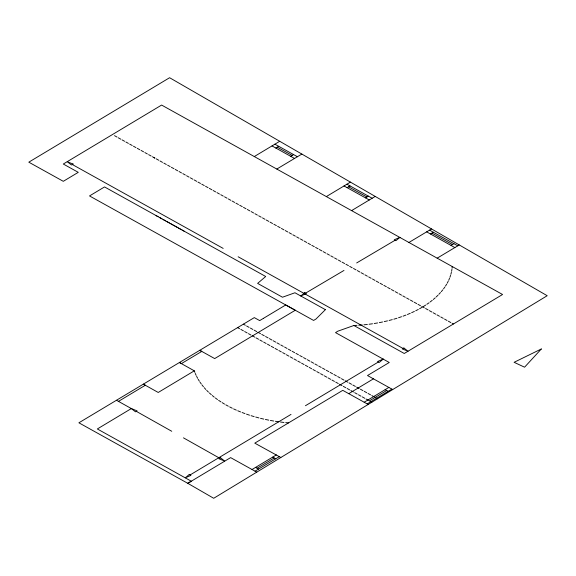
<?xml version="1.0" encoding="UTF-8"?>
<svg xmlns="http://www.w3.org/2000/svg" width="576" height="576" viewBox="0 0 576 576"><rect width="100%" height="100%" fill="white"/><g stroke="black" fill="none" stroke-linecap="round" stroke-linejoin="round"><path stroke-width="0.86" d="M452.059 268.301L452.225 266.537M451.598 271.332L451.93 269.33M450.857 274.342L451.397 272.362M449.906 277.33L450.612 275.35M448.704 280.318L449.532 278.309M448.207 281.268L447.214 283.226M446.681 284.162L445.478 286.092M444.859 287.028L443.534 288.886M442.793 289.843L441.302 291.658M440.518 292.543L438.818 294.336M437.99 295.243L436.169 296.964M433.274 299.491L435.262 297.821M432.245 300.326L430.171 301.954M426.823 304.315L429.098 302.767M423.31 306.583L425.664 305.078M275.832 148.075L278.734 146.311M451.066 245.419L453.917 243.677M194.918 372.427L194.299 370.829L179.41 362.52L78.89 422.798L187.783 483.314L213.71 498.283L547.2 295.718L169.603 77.717L28.8 162.173L63.295 181.318L78.271 172.339L63.295 164.03L161.618 105.062L502.567 294.502L404.258 353.484L353.894 325.498L337.882 331.164L335.527 332.618L389.254 362.491L367.502 375.538L392.695 389.556M326.34 196.582L350.417 182.11M351.576 210.622L375.199 196.416M252.05 469.512L276.372 454.896M254.282 156.557L279.72 141.293M118.469 401.378L145.325 385.258L143.338 384.156L158.227 392.465L194.299 370.829M437.162 258.178L459.252 244.944M190.123 474.934L291.017 414.396M305.453 405.72L378.382 361.994M348.761 393.66L373.421 378.857M364.198 402.235L388.85 387.432M257.098 468.223L274.219 457.956M369.403 400.853L386.698 390.485M367.214 403.884L391.91 389.102M255.024 471.19L279.396 456.595M276.826 169.042L301.853 154.073M408.91 242.482L431.539 228.946M290.686 156.312L293.58 154.598M347.112 187.646L350.006 185.933M365.436 197.849L368.33 196.128M430.466 234.007L433.404 232.265M305.554 293.155L343.987 270.439M356.666 262.951L395.093 240.242M196.618 376.373L197.654 378.302M419.587 308.736L422.064 307.303M415.735 310.766L418.298 309.427M414.374 311.407L411.638 312.703M410.234 313.322L407.419 314.518M405.972 315.065L403.034 316.188M401.551 316.714L398.527 317.736M397.001 318.24L393.854 319.198M387.482 320.868L384.214 321.61M392.285 319.622L389.095 320.465M379.296 322.632L382.558 321.991M374.206 323.518L377.597 322.949M369.072 324.238L372.506 323.784M363.946 324.806L367.38 324.454M358.733 325.238L362.21 324.95M353.894 325.498L356.998 325.332M285.725 422.611L288.533 422.892M280.512 422.035L283.982 422.467M275.422 421.294L278.813 421.819M270.374 420.437L273.722 421.034M265.414 419.429L268.718 420.149M260.532 418.334L263.758 419.098M255.73 417.046L258.919 417.924M251.057 415.685L254.16 416.614M249.523 415.181L246.506 414.151M244.973 413.604L242.078 412.502M240.588 411.934L237.737 410.76M236.333 410.141L233.597 408.902M232.279 408.233L229.63 406.894M129.643 144.108L132.214 145.498M153.677 157.464L154.958 158.155L152.438 156.744M171.382 167.299L173.952 168.689M197.942 182.059L200.506 183.449M239.681 205.25L242.244 206.633M266.234 220.01L268.805 221.393M292.795 234.77L295.358 236.153M319.356 249.53L321.919 250.913M334.534 257.962L337.097 259.344M361.051 272.693L363.614 274.082M387.605 287.453L390.175 288.842M414.166 302.213L416.729 303.602M429.343 310.644L431.914 312.034M174.528 225.864L177.091 227.246M257.962 332.309L260.532 333.691M273.146 340.74L275.71 342.122M299.7 355.5L302.27 356.882M326.261 370.26L328.824 371.642M352.822 385.02L355.385 386.402M367.999 393.444L370.562 394.834M256.018 337.874L258.588 339.257M271.202 346.306L273.766 347.688M297.756 361.066L300.326 362.448M324.317 375.818L326.88 377.208M350.87 390.578L353.441 391.968M366.055 399.01L368.618 400.399M228.305 406.224L225.785 404.813M385.164 389.65L388.188 391.298M280.843 457.481L254.779 443.146L342.763 390.341L368.208 404.46M156.118 215.618L158.105 216.713M182.138 230.069L184.082 231.142M243.36 324.166L245.347 325.26M369.864 401.112L371.844 402.214M429.552 230.134L457.769 245.801M277.279 147.19L292.133 155.434M348.559 186.811L366.926 196.985M344.009 185.954L369.281 199.973M375.61 397.649L377.64 398.772M237.571 327.6L239.594 328.723M256.766 472.14L230.623 457.618L187.783 483.314L191.326 481.219L97.337 428.962L131.342 408.564L137.088 410.882L135.518 411.84L131.342 408.564L116.489 400.277M274.882 144.18L297.425 156.722M346.946 184.212L372.175 198.252M431.914 233.122L452.47 244.562M426.658 231.854L454.867 247.572M272.03 145.93L294.53 158.443M72.266 164.484L223.178 248.407M238.147 256.766L403.034 348.473M425.585 308.52L428.105 309.931M433.152 312.746L435.672 314.158M436.961 314.849L439.481 316.26M440.762 316.951L443.29 318.362M444.528 319.075L447.048 320.486M448.337 321.178L450.857 322.589M372.47 279L374.99 280.411M380.038 283.226L382.558 284.638M383.846 285.329L386.366 286.74M391.414 289.555L393.934 290.966M395.222 291.658L397.742 293.069M399.024 293.76L401.551 295.171M402.79 295.884L405.31 297.295M406.598 297.986L409.118 299.398M410.4 300.089L412.927 301.5M417.967 304.315L420.494 305.726M421.776 306.418L424.303 307.829M330.768 255.838L333.295 257.242M338.342 260.064L340.819 261.446M342.101 262.138L344.628 263.549M345.91 264.24L348.437 265.651M349.675 266.364L352.195 267.775M353.477 268.466L356.004 269.878M357.286 270.569L359.806 271.98M364.853 274.795L367.38 276.206M368.662 276.898L371.182 278.309M376.229 281.124L378.756 282.535M277.654 226.318L280.181 227.722M285.228 230.544L287.748 231.955M289.03 232.646L291.557 234.05M296.604 236.873L299.124 238.284M300.406 238.975L302.933 240.379M304.214 241.078L306.734 242.482M307.98 243.202L310.5 244.613M311.782 245.304L314.309 246.708M315.59 247.406L318.11 248.81M323.158 251.633L325.685 253.044M326.966 253.735L329.486 255.139M224.539 196.798L227.066 198.209M232.114 201.024L234.634 202.435M235.915 203.126L238.442 204.538M243.49 207.353L246.01 208.764M247.291 209.455L249.818 210.866M251.1 211.558L253.62 212.962M254.866 213.682L257.386 215.093M258.667 215.784L261.194 217.195M262.476 217.886L264.996 219.298M270.043 222.113L272.57 223.524M273.852 224.215L276.372 225.626M281.419 228.442L283.939 229.853M178.999 171.504L181.519 172.915M182.801 173.606L185.328 175.018M186.566 175.73L189.086 177.142M190.368 177.833L192.895 179.244M194.177 179.935L196.704 181.346M201.744 184.162L204.271 185.573M205.553 186.264L208.073 187.675M209.362 188.366L211.882 189.778M213.12 190.49L215.647 191.902M216.929 192.593L219.449 194.004M220.738 194.695L223.258 196.106M228.305 198.922L230.825 200.333M125.878 141.984L128.405 143.395M133.452 146.21L135.972 147.622M137.254 148.313L139.781 149.724M141.062 150.415L143.582 151.826M144.828 152.539L147.348 153.95M148.63 154.642L151.157 156.053M156.247 158.846L158.767 160.258M160.006 160.97L162.533 162.382M163.814 163.073L166.334 164.484M167.623 165.175L170.143 166.586M175.19 169.402L177.71 170.813M114.502 135.655L117.029 137.066M118.267 137.779L120.794 139.19M122.076 139.882L124.596 141.293M159.386 217.404L161.914 218.815M163.152 219.535L165.679 220.939M166.961 221.638L169.481 223.042M170.762 223.733L173.29 225.144M178.337 227.966L180.857 229.37M349.056 382.889L351.576 384.3M356.623 387.115L359.15 388.526M360.432 389.218L362.952 390.629M364.234 391.32L366.761 392.731M371.808 395.546L374.328 396.958M307.318 359.698L309.838 361.109M311.119 361.8L313.646 363.211M314.885 363.931L317.405 365.335M318.694 366.034L321.214 367.438M322.495 368.129L325.022 369.54M330.07 372.362L332.59 373.766M333.871 374.458L336.398 375.869M337.68 376.56L340.2 377.971M341.446 378.691L343.966 380.095M345.247 380.786L347.774 382.198M254.203 330.185L256.723 331.589M261.77 334.411L264.29 335.815M265.579 336.514L268.099 337.918M269.381 338.616L271.908 340.02M276.955 342.842L279.475 344.246M280.757 344.945L283.284 346.349M284.566 347.04L287.086 348.451M288.331 349.171L290.851 350.575M292.133 351.274L294.66 352.678M295.942 353.369L298.462 354.78M303.509 357.602L306.036 359.006M246.586 325.98L249.113 327.391M250.394 328.082L252.914 329.486M320.551 373.694L323.078 375.106M328.126 377.921L330.646 379.332M331.927 380.023L334.454 381.434M335.736 382.126L338.256 383.537M339.502 384.25L342.022 385.661M343.303 386.352L345.83 387.763M347.112 388.454L349.632 389.866M354.679 392.681L357.206 394.092M358.488 394.783L361.008 396.194M362.29 396.886L364.817 398.297M267.437 344.174L269.964 345.586M275.004 348.408L277.531 349.812M278.813 350.503L281.34 351.914M282.622 352.606L285.142 354.017M286.38 354.737L288.907 356.141M290.189 356.832L292.716 358.243M293.998 358.934L296.518 360.346M301.565 363.161L304.085 364.572M305.374 365.263L307.894 366.674M309.175 367.366L311.702 368.777M312.941 369.49L315.461 370.901M316.75 371.592L319.27 373.003M240.883 329.414L243.403 330.826M244.642 331.546L247.169 332.95M248.45 333.648L250.97 335.052M252.259 335.743L254.779 337.154M259.826 339.977L262.346 341.381M263.635 342.072L266.155 343.483M272.693 457.121L275.666 458.791M255.564 467.388L258.545 469.058M136.303 411.336L171.756 431.28M183.463 437.846L219.744 458.266M452.138 323.28L453.384 323.993M211.306 394.69L209.398 392.969M224.539 404.1L222.142 402.617M220.939 401.875L218.628 400.349M217.505 399.564L215.359 397.987M212.256 395.525L214.279 397.174M206.712 390.37L208.447 392.134M204.228 387.691L205.841 389.484M201.996 384.919L203.443 386.762M199.966 382.126L201.29 383.99M198.151 379.26L199.346 381.197M196.164 375.394L195.25 373.435M541.325 348.977L524.57 367.2L514.109 362.304L541.325 348.977M325.39 309.665L316.001 319.003L313.603 320.436L89.518 195.934L104.537 186.934L265.702 276.494L257.63 283.392L282.492 297.223L294.948 292.759L325.39 309.665M189.252 474.48L185.328 477.799L190.908 475.387L189.252 474.48M383.22 359.107L379.253 362.448L377.554 361.519L383.22 359.107M304.747 292.687L300.737 296.006L306.36 293.616L304.747 292.687M399.895 237.377L395.878 240.696L394.265 239.76L399.895 237.377M73.058 164.03L71.482 164.988L67.262 161.734L73.058 164.03M263.383 318.384L259.704 320.602L254.304 317.614L179.453 362.498L181.397 363.614L201.787 351.41L199.764 350.294L214.697 358.582L295.279 310.241L285.725 304.963L263.383 318.384M403.862 347.998L402.25 348.926L408.046 351.223L403.862 347.998M220.572 457.79L218.916 458.741L224.662 461.059L220.572 457.79"/></g></svg>
